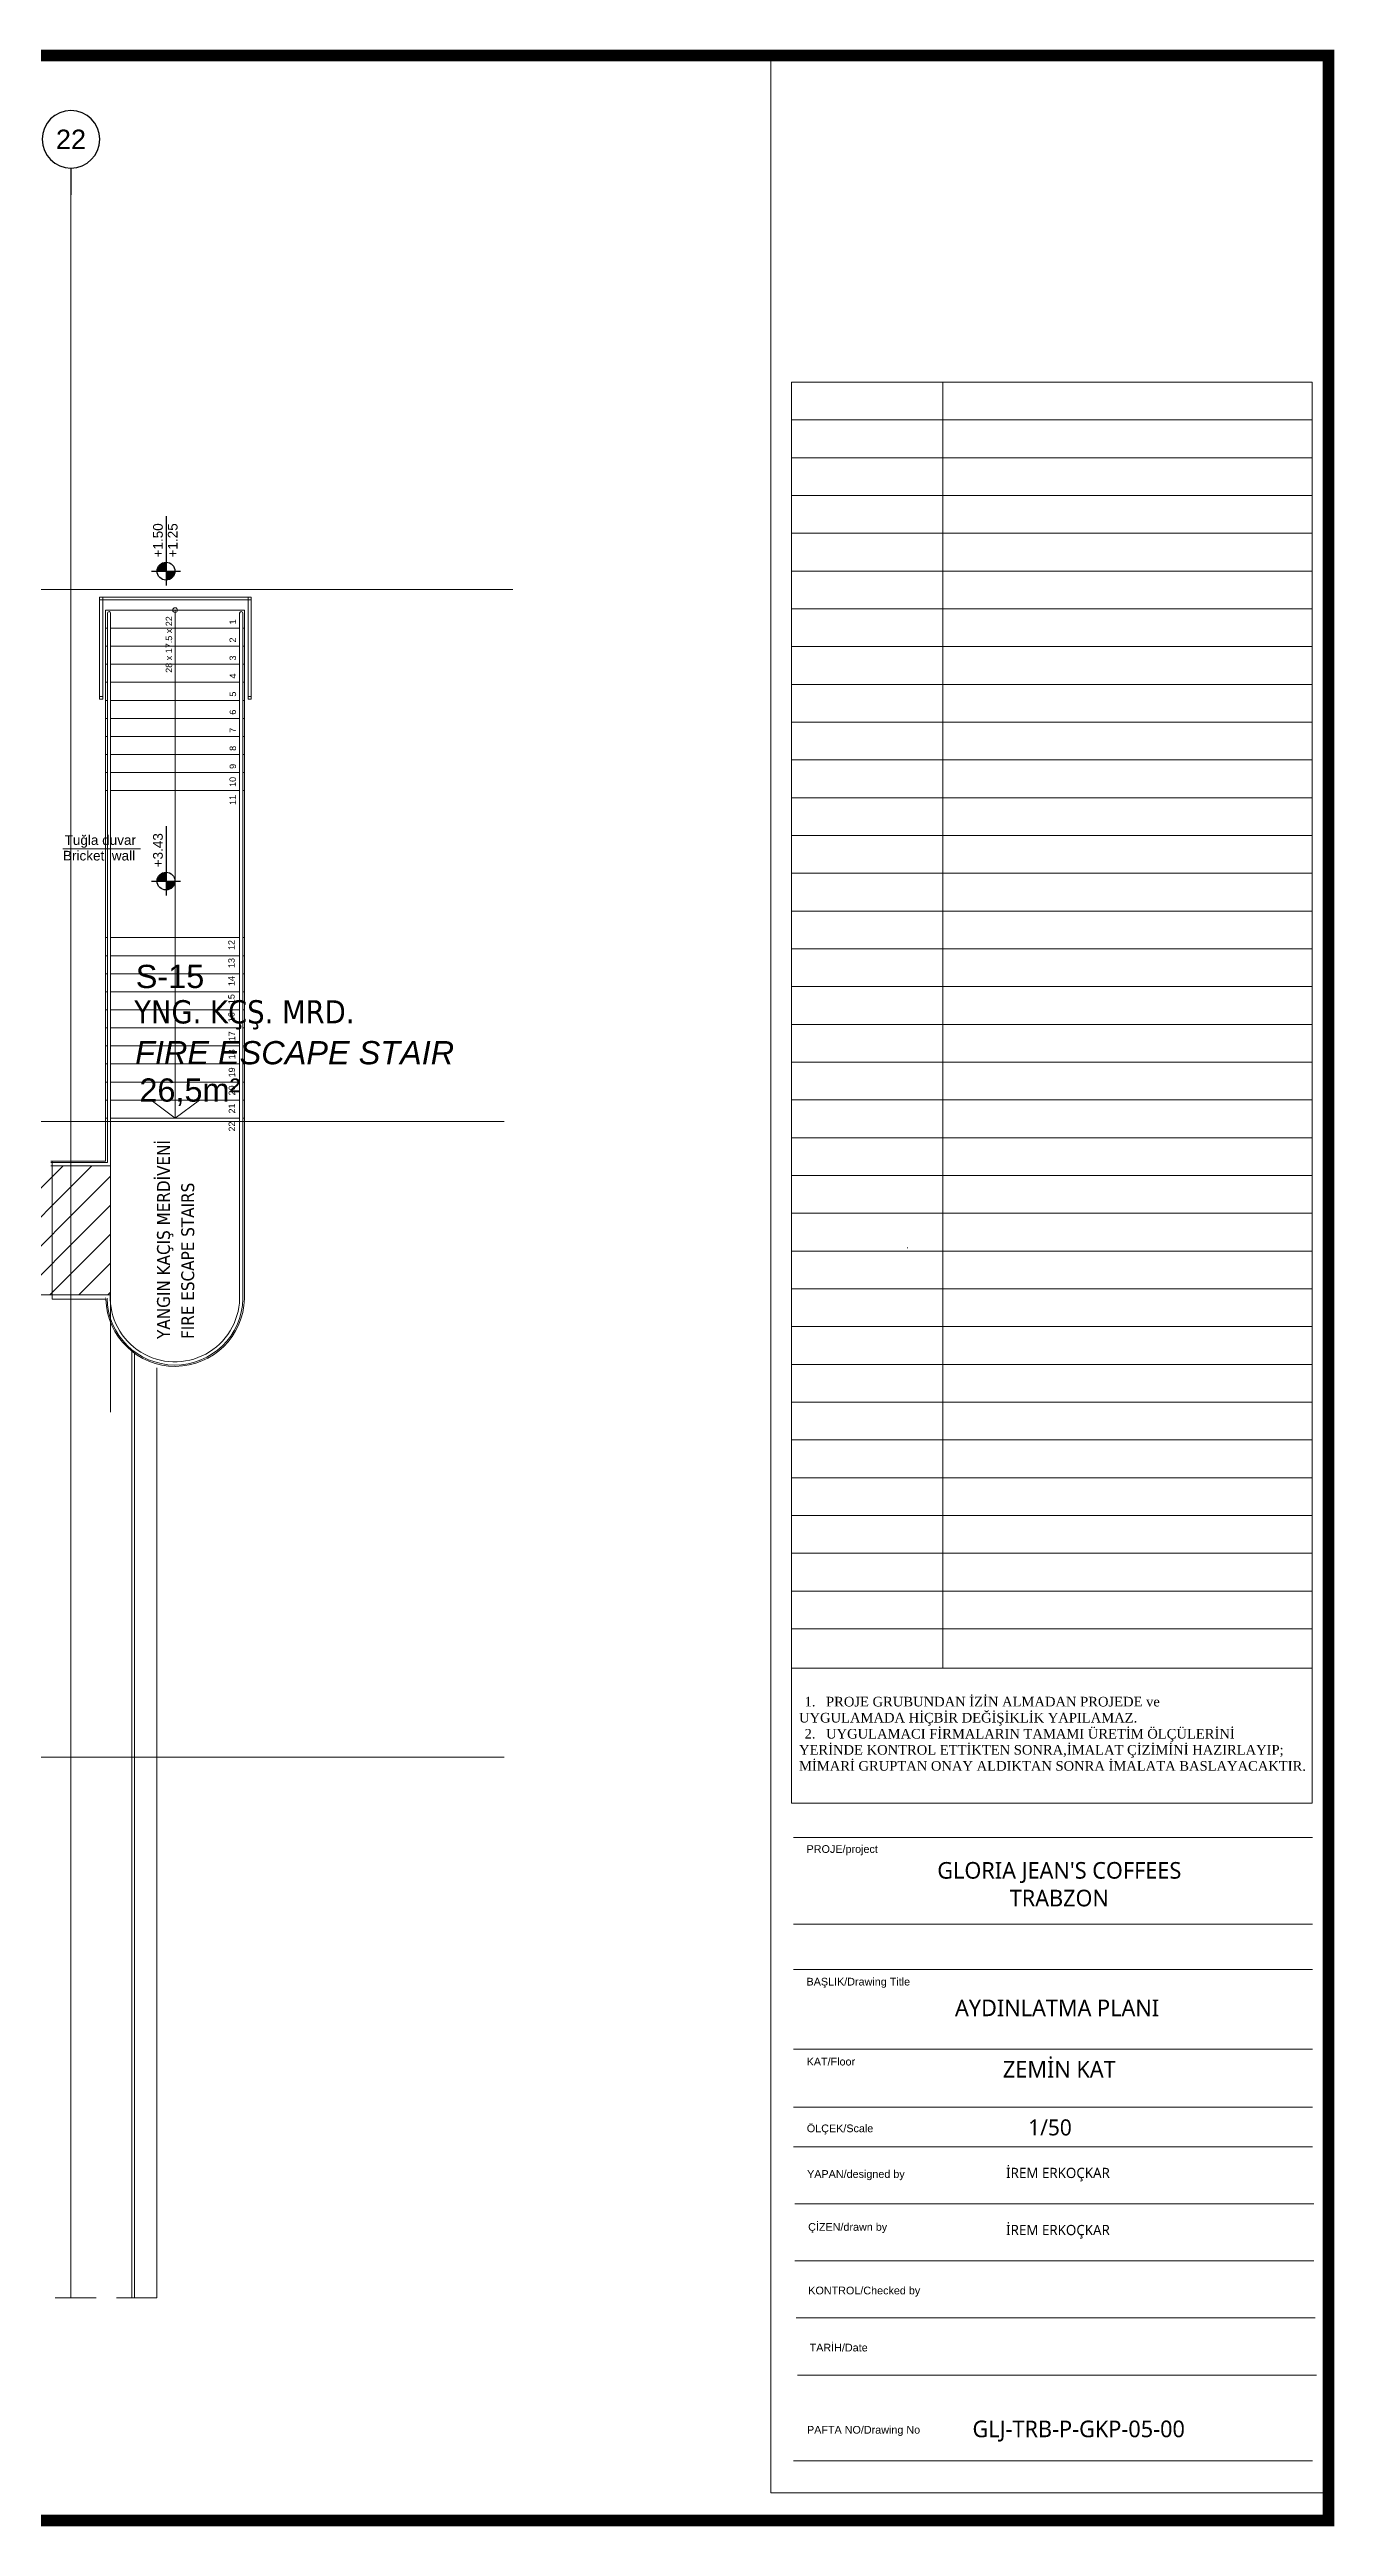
# Model space of a CAD drawing. Header units: millimetres. Extents: x -24 to 530668, y -246875 to -2983.
# Drawn here: x 266795 to 268786, y -116827 to -112985 of the extents above; entities that cross this region are included whole.
import ezdxf
from ezdxf.enums import TextEntityAlignment as Align

# ---------------------------------------------------------------- set-up
doc = ezdxf.new("R2010")
doc.units = ezdxf.units.MM
doc.linetypes.add('DASHED2', pattern=[9.525, 6.35, -3.175])
doc.layers.get('0').update_dxf_attribs({"lineweight": 20})
doc.layers.add('a_grid_label', color=9, linetype='Continuous')
doc.layers.add('a_level_plan_1_1', color=7, linetype='Continuous')
for name, color, linetype, lineweight in [('t_antet', 24, 'Continuous', 20), ('t_tarama', 253, 'Continuous', 5), ('t_yazı', 23, 'Continuous', 25), ('ölçü', 251, 'Continuous', 5)]:
    doc.layers.add(name, color=color, linetype=linetype, lineweight=lineweight)
doc.styles.add('ARIALT', font='arial.ttf', dxfattribs={"height": 10})
doc.styles.get("Standard").update_dxf_attribs({"font": 'times.ttf', "height": 12})
doc.styles.add('style1', font='arial.ttf', dxfattribs={"height": 20})
doc.styles.add('txt_tur_1', font='arial.ttf', dxfattribs={"height": 1.5})
doc.styles.add('txt_tur_100', font='arial.ttf', dxfattribs={"height": 150})
doc.styles.add('türkçe', font='arial.ttf')

# ---------------------------------------------------------------- blocks, each defined once
blk = doc.blocks.new('a_level_plan')
at = {"layer": 'a_level_plan_1_1'}
h = blk.add_hatch(color=256, dxfattribs=at)
h.paths.add_polyline_path([(1.38, 0, 0.414214), (0, 1.38), (0, 0)])
h.paths.add_polyline_path([(-1.38, 0, 0.414214), (0, -1.38), (0, 0)])
for p, q in [((8.52, 0), (-2.24, 0)), ((0, 2.24), (0, -2.24))]:
    blk.add_line(p, q, dxfattribs=at)
blk.add_circle((0, 0), 1.38, dxfattribs=at)
at = {"layer": 'a_level_plan_1_1', "style": 'txt_tur_1'}
for p in [(2.13, 0.5), (2.13, -1.78)]:
    blk.add_attdef('±0.00', p, '', height=1.5, dxfattribs=at)
blk = doc.blocks.new('a_grid label')
at = {"layer": 'a_grid_label'}
blk.add_line((0, 4.14), (0, 0), dxfattribs=at)
blk.add_circle((0, 8.6), 4.46, dxfattribs=at)
at = {"layer": 'a_grid_label', "style": 'txt_tur_1'}
blk.add_attdef('A1', text='', height=3, dxfattribs=at).set_placement((0, 7.25), align=Align.CENTER)
blk = doc.blocks.new('aydınlatma sd')
at = {"layer": 't_tarama'}
h = blk.add_hatch(dxfattribs=at)
h.set_pattern_fill('ANSI31', color=256, scale=10)
h.set_pattern_definition([(45, (232091.11, -128561.967), (-22.45064, 22.45064), [])])
h.paths.add_polyline_path([(259201.45, -115229.47), (259629.81, -115229.47), (259629.81, -115824.74), (260966.22, -115822.94), (260966.22, -115147.31), (260819.81, -115147.01), (260819.81, -115067.43), (260836.34, -115067.43), (260834.03, -114869.92), (261025.34, -114867.43), (261023.03, -114305.73), (261377.57, -114306.18), (261377.57, -114505.96), (261251.85, -114505.96), (261251.85, -115379.43), (261251.85, -116013.19), (259201.45, -116013.19)])
h = blk.add_hatch(dxfattribs=at)
h.set_pattern_fill('ANSI31', color=256, scale=10)
h.set_pattern_definition([(45, (232091.11, -128561.967), (-22.45064, 22.45064), [])])
h.paths.add_polyline_path([(259201.45, -115229.47), (259629.81, -115229.47), (259629.81, -115824.74), (260966.22, -115822.94), (260966.22, -115147.31), (260819.81, -115147.01), (260819.81, -115067.43), (260836.34, -115067.43), (260834.03, -114869.92), (261025.34, -114867.43), (261023.03, -114305.73), (261377.57, -114306.18), (261377.57, -114505.96), (261251.85, -114505.96), (261251.85, -115379.43), (261251.85, -116013.19), (259201.45, -116013.19)])
for p, q in [((261316.11, -116061.97, -17966.19), (261316.11, -112799.7, -17966.19)), ((258733.1, -113411.97, -17966.19), (262000.89, -113411.97, -17966.19)), ((261369.72, -113443.97, -17818.27), (261369.72, -114298.96, -17966.19)), ((261369.72, -113443.97, -17620.77), (261585.07, -113443.97, -17556.32)), ((261372.57, -113448.81, -17817.12), (261372.57, -114300.96, -17966.19)), ((261377.57, -113448.81, -17817.12), (261377.57, -114305.96, -17966.19)), ((261477.4, -113443.97, -17588.54), (261477.58, -114231.97, -17965.56)), ((261577.57, -113448.81, -17752.67), (261577.57, -114513.33, -17900.32)), ((261582.57, -113448.81, -17752.67), (261582.65, -114513.27, -17901.57)), ((261585.07, -113443.97, -17820.57), (261585.07, -114512.84, -17967.19)), ((261369.72, -113471.97, -17685.4), (261372.57, -113471.97, -17684.55)), ((261377.57, -113471.97, -17683.06), (261577.57, -113471.97, -17623.2)), ((261582.57, -113471.97, -17621.71), (261585.07, -113471.97, -17620.96)), ((261369.72, -113499.97, -17750.04), (261372.57, -113499.97, -17749.19)), ((261369.72, -113527.97, -17814.68), (261372.57, -113527.97, -17813.83)), ((261377.57, -113499.97, -17747.7), (261577.57, -113499.97, -17687.84)), ((261377.57, -113527.97, -17812.33), (261577.57, -113527.97, -17752.48)), ((261582.57, -113499.97, -17686.34), (261585.07, -113499.97, -17685.6)), ((261582.58, -113527.97, -17750.98), (261585.07, -113527.97, -17750.24)), ((261369.72, -113555.97, -17814.63), (261372.57, -113555.97, -17814.66)), ((261377.57, -113555.97, -17814.72), (261577.57, -113555.97, -17817.12)), ((261582.58, -113555.97, -17817.18), (261585.07, -113555.97, -17817.21)), ((261369.72, -113583.97, -17814.63), (261372.57, -113583.97, -17814.66)), ((261377.57, -113583.97, -17814.72), (261577.57, -113583.97, -17817.12)), ((261582.58, -113583.97, -17817.18), (261585.07, -113583.97, -17817.21)), ((261369.72, -113611.97, -17814.63), (261372.57, -113611.97, -17814.67)), ((261369.72, -113639.97, -17814.63), (261372.57, -113639.97, -17814.67)), ((261377.57, -113611.97, -17814.73), (261577.57, -113611.97, -17817.12)), ((261377.57, -113639.97, -17814.73), (261577.57, -113639.97, -17817.12)), ((261582.58, -113611.97, -17817.18), (261585.07, -113611.97, -17817.21)), ((261582.58, -113639.97, -17817.18), (261585.07, -113639.97, -17817.21)), ((261369.72, -113667.97, -17814.64), (261372.57, -113667.97, -17814.67)), ((261377.57, -113667.97, -17814.73), (261577.57, -113667.97, -17817.12)), ((261582.59, -113667.97, -17817.18), (261585.07, -113667.97, -17817.21)), ((261369.72, -113695.97, -17814.64), (261372.57, -113695.97, -17814.67)), ((261377.57, -113695.97, -17814.73), (261577.57, -113695.97, -17817.12)), ((261582.59, -113695.97, -17817.18), (261585.07, -113695.97, -17817.21)), ((261369.72, -113723.97, -17814.64), (261372.57, -113723.97, -17814.67)), ((261377.57, -113723.97, -17814.73), (261577.57, -113723.97, -17817.12)), ((261582.59, -113723.97, -17817.18), (261585.07, -113723.97, -17817.21)), ((261303.24, -113814.42, -17966.19), (261423.8, -113814.42, -17966.19)), ((261369.74, -113951.97, -17966.17), (261372.57, -113951.97, -17966.2)), ((261369.74, -113979.97, -17966.17), (261372.57, -113979.97, -17966.2)), ((261377.57, -113951.97, -17966.26), (261577.57, -113951.97, -17968.63)), ((261377.57, -113979.97, -17966.26), (261577.57, -113979.97, -17968.63)), ((261582.61, -113951.97, -17968.69), (261585.07, -113951.97, -17968.72)), ((261582.61, -113979.97, -17968.69), (261585.07, -113979.97, -17968.72)), ((261369.74, -114007.97, -17966.17), (261372.57, -114007.97, -17966.2)), ((261377.57, -114007.97, -17966.26), (261577.57, -114007.97, -17968.63)), ((261582.61, -114007.97, -17968.69), (261585.07, -114007.97, -17968.72)), ((261369.74, -114035.97, -17966.17), (261372.57, -114035.97, -17966.2)), ((261369.75, -114063.97, -17966.17), (261372.57, -114063.97, -17966.2)), ((261377.57, -114035.97, -17966.26), (261577.57, -114035.97, -17968.63)), ((261377.57, -114063.97, -17966.26), (261577.57, -114063.97, -17968.63)), ((261582.61, -114035.97, -17968.69), (261585.07, -114035.97, -17968.72)), ((261582.61, -114063.97, -17968.69), (261585.07, -114063.97, -17968.72)), ((261369.76, -114091.97, -17966.17), (261372.57, -114091.97, -17966.21)), ((261377.57, -114091.97, -17966.27), (261577.57, -114091.97, -17968.63)), ((261582.62, -114091.97, -17968.69), (261585.07, -114091.97, -17968.72)), ((261369.72, -114119.97, -17966.17), (261372.57, -114119.97, -17966.2)), ((261377.57, -114119.97, -17966.26), (261577.57, -114119.97, -17968.63)), ((261582.62, -114119.97, -17968.69), (261585.07, -114119.97, -17968.72)), ((261369.83, -114175.97, -17966.19), (261372.57, -114175.97, -17966.22)), ((261369.84, -114147.97, -17966.19), (261372.57, -114147.97, -17965.38)), ((261377.57, -114147.97, -17963.88), (261577.57, -114147.97, -17903.99)), ((261377.57, -114175.97, -17966.28), (261577.57, -114175.97, -17968.63)), ((261582.62, -114147.97, -17902.48), (261585.07, -114147.97, -17901.75)), ((261582.62, -114175.97, -17968.69), (261585.07, -114175.97, -17968.72)), ((261369.72, -114203.97, -17966.18), (261372.57, -114203.97, -17966.21)), ((261377.57, -114203.97, -17966.27), (261577.57, -114203.97, -17968.63)), ((261477.4, -114231.97, -17981.35), (261440.16, -114203.95, -17981.35)), ((261477.4, -114231.97, -17981.35), (261515.15, -114204.27, -17998.3)), ((261582.62, -114203.97, -17968.69), (261585.07, -114203.97, -17968.72)), ((258719.72, -114236.97, -17966.19), (261987.51, -114236.97, -17966.19)), ((261369.72, -114231.97, -17966.18), (261372.57, -114231.97, -17966.21)), ((261377.57, -114231.97, -17966.27), (261577.57, -114231.97, -17968.63)), ((261582.63, -114231.97, -17968.69), (261585.07, -114231.97, -17968.72)), ((261285.11, -114298.96, -17966.19), (261369.72, -114298.96, -17966.19)), ((261377.57, -114305.96, -17966.19), (261377.57, -114688.24, -17966.19)), ((261251.85, -114505.96, -17965.55), (261376.93, -114505.96, -17967.47)), ((261251.85, -114505.96, 0.64), (261376.93, -114505.96, -1.29)), ((261410.55, -114593.5, -17966.19), (261410.55, -116061.97, -17966.19)), ((261414.55, -114596.54, -17966.19), (261414.55, -116061.97, -17966.19)), ((261449.37, -116061.97, -17966.3), (261449.37, -114619.28, -17967.5)), ((258719.72, -115222.97, -17966.19), (261987.51, -115222.97, -17966.19))]:
    blk.add_line(p, q, dxfattribs=at)
at = {"layer": 't_tarama', "linetype": 'DASHED2', "ltscale": 10}
blk.add_line((258719.72, -116061.97, -17966.19), (261449.37, -116061.97, -17966.19), dxfattribs=at)
at = {"layer": 't_tarama', "elevation": 0}
blk.add_lwpolyline([(261286.83, -114512.96), (261370.13, -114512.96, 0.9720894), (261585.07, -114512.03), (261585.07, -113443.97), (261369.72, -113443.97), (261369.72, -114298.96), (261286.83, -114298.96)], format="xyb", close=True, dxfattribs=at)
at = {"layer": 't_tarama', "extrusion": (-0.012274, 6.86083e-16, 0.999925), "elevation": -20813.62}
for points in [[(261129.54, -113423.97), (261129.54, -113427.97), (261124.54, -113427.97), (261124.54, -113423.97)], [(261359.87, -113423.97), (261359.87, -113427.97), (261354.87, -113427.97), (261354.87, -113423.97)], [(261129.54, -113577.97), (261129.54, -113581.97), (261124.54, -113581.97), (261124.54, -113577.97)], [(261359.87, -113577.97), (261359.87, -113581.97), (261354.87, -113581.97), (261354.87, -113577.97)]]:
    blk.add_lwpolyline(points, close=True, dxfattribs=at)
at = {"layer": 't_tarama'}
for points, elevation in [([(261360.35, -113427.97), (261360.35, -113577.97)], -17606.9), ([(261365.34, -113427.97), (261365.34, -113577.97)], -17606.84), ([(261590.65, -113427.97), (261590.65, -113577.97)], -17604.08), ([(261595.65, -113427.97), (261595.65, -113577.97)], -17604.01), ([(261365.34, -113577.97), (261360.35, -113577.97)], -17606.84), ([(261595.65, -113577.97), (261590.65, -113577.97)], -17604.01), ([(261372.57, -114300.96), (261285.11, -114300.96)], -17966.19), ([(261377.57, -114305.96), (261285.11, -114305.96)], -17966.19)]:
    blk.add_lwpolyline(points, dxfattribs=dict(at, elevation=elevation))
at = {"layer": 't_tarama', "extrusion": (-0.012274, 1.76617e-15, 0.999925), "elevation": -20813.62}
for points in [[(261129.54, -113423.97), (261354.87, -113423.97)], [(261129.54, -113427.97), (261354.87, -113427.97)]]:
    blk.add_lwpolyline(points, dxfattribs=at)
at = {"layer": 't_tarama'}
blk.add_circle((261477.57, -113443.97, -17588.49), 3.7, dxfattribs=at)
for centre, radius, start, end in [((261375.07, -113448.81, -17817.12), 2.5, 0, 179.97619), ((261580.07, -113448.81, -17752.67), 2.5, 0, 179.97619), ((261569.8, -114512.96, -17967.47), 200, 179.42124, 179.42703), ((261477.59, -114509.45, -17967.26), 107.51, 181.8683, 358.62493), ((261477.29, -114512.64, -17835.41), 105.36, 179.65137, 179.66895), ((261477.34, -114509.63, -17704.62), 105.33, 180.71957, 358.70675), ((261477.23, -114509.6, -17968.75), 100.37, 177.92034, 358.60841)]:
    blk.add_arc(centre, radius, start, end, dxfattribs=at)
ref = blk.add_blockref('a_grid label', (261316.11, -112799.7, -17966.19), dxfattribs=dict(at, xscale=-9.99999999999418, yscale=9.99999999999418, zscale=10))
ref.add_attrib('A1', '22', dxfattribs={"layer": 'a_grid_label', "height": 30, "style": 'txt_tur_1'}).set_placement((261316.11, -112728.7, -17966.19), align=Align.CENTER)
ref = blk.add_blockref('a_level_plan', (261463.45, -113383.61, -17966.19), dxfattribs=dict(at, xscale=10, yscale=10, zscale=10, rotation=90))
ref.add_attrib('±0.00', '+1.50', (261458.4, -113362.3, -17966.19), dxfattribs={"layer": 'a_level_plan_1_1', "height": 15, "rotation": 90, "style": 'txt_tur_1'})
ref.add_attrib('±0.00', '+1.25', (261481.27, -113362.3, -17966.19), dxfattribs={"layer": 'a_level_plan_1_1', "height": 15, "rotation": 90, "style": 'txt_tur_1'})
ref = blk.add_blockref('a_level_plan', (261463.45, -113864.27, -17966.19), dxfattribs=dict(at, xscale=10, yscale=10, zscale=10, rotation=90))
ref.add_attrib('±0.00', '+3.43', (261458.4, -113842.96, -17966.19), dxfattribs={"layer": 'a_level_plan_1_1', "height": 15, "rotation": 90, "style": 'txt_tur_1'})
for s, rotation, style, p in [('28 x 17.5 x 22', 90, 'txt_tur_100', (261472.89, -113541.19, -17717.82)), ('2', 91.25277, 'style1', (261571.98, -113494.1, -17966.19)), ('1', 91.25277, 'style1', (261571.95, -113466.1, -17966.19)), ('3', 91.25277, 'style1', (261572.01, -113522.1, -17966.19)), ('4', 91.25277, 'style1', (261572.1, -113550.1, -17966.19)), ('6', 91.25277, 'style1', (261572.16, -113606.1, -17966.19)), ('5', 91.25277, 'style1', (261572.13, -113578.1, -17966.19)), ('7', 91.25277, 'style1', (261572.13, -113634.1, -17966.19)), ('8', 91.25277, 'style1', (261572.1, -113662.1, -17966.19)), ('10', 91.25277, 'style1', (261572.05, -113718.1, -17966.19)), ('9', 91.25277, 'style1', (261572.08, -113690.1, -17966.19)), ('11', 91.25277, 'style1', (261572.02, -113746.1, -17966.19)), ('13', 91.25277, 'style1', (261570.06, -113999.05, -17989.37)), ('12', 91.25277, 'style1', (261570.08, -113971.05, -17989.37)), ('14', 91.25277, 'style1', (261570.03, -114027.05, -17989.37)), ('15', 91.25277, 'style1', (261570, -114055.05, -17989.37)), ('16', 91.25277, 'style1', (261570, -114083.05, -17989.36)), ('17', 91.25277, 'style1', (261570.79, -114112.64, -17966.19)), ('18', 91.25277, 'style1', (261570.77, -114140.64, -17966.19)), ('20', 91.25277, 'style1', (261570.71, -114196.64, -17966.19)), ('19', 91.25277, 'style1', (261570.74, -114168.64, -17966.19)), ('21', 91.25277, 'style1', (261570.68, -114224.64, -17966.19)), ('22', 91.25277, 'style1', (261570.65, -114252.64, -17966.19))]:
    blk.add_text(s, height=10, rotation=rotation, dxfattribs=dict(at, style=style)).set_placement(p)
at = {"layer": 't_tarama', "style": 'türkçe'}
for s, p in [('S-15', (261416.51, -114030.15, -10779.72)), ('26,5m²', (261422.18, -114206.36, -10779.72))]:
    blk.add_text(s, height=36, dxfattribs=at).set_placement(p)
at = {"layer": 't_tarama', "char_height": 15, "width": 566.9881, "attachment_point": 3, "rotation": 0.01287, "style": 'txt_tur_100'}
for s, insert in [('Tu{\\fArial|b0|i0|c162|p34;ğla} duvar', (261416.88, -113793.12, -17966.19)), ('Bricket  wall', (261415.5, -113817.3, -17966.19))]:
    blk.add_mtext(s, dxfattribs=dict(at, insert=insert))
at = {"layer": 't_tarama', "char_height": 36, "width": 1839.8784, "attachment_point": 1, "style": 'türkçe'}
for s, insert in [('{\\fTahoma|b0|i0|c162|p34;YNG. KÇŞ. MRD.}', (261414.15, -114049.05, -10779.72)), ('{\\fArial|b0|i1|c162|p34;FIRE ESCAPE STAIR}', (261415.52, -114112.45, -10779.72))]:
    blk.add_mtext(s, dxfattribs=dict(at, insert=insert))
at = {"layer": 't_tarama', "char_height": 20, "width": 672.5203, "attachment_point": 1, "rotation": 90}
for s, insert in [('{\\fTahoma|b0|i0|c162|p34;YANGIN KAÇIŞ MERDİVENİ}', (261449.5, -114574.48, -17966.19)), ('{\\fTahoma|b0|i0|c162|p34;FIRE ESCAPE STAIRS}', (261487.07, -114574.48, -17966.19))]:
    blk.add_mtext(s, dxfattribs=dict(at, insert=insert))
at = {"layer": 't_tarama', "style": 'txt_tur_1'}
for tag, p in [('19S', (258692.48, -113427.38, -17966.19)), ('20T', (258679.1, -114252.38, -17966.19)), ('21U', (258679.1, -115238.38, -17966.19)), ('22V', (258679.1, -116077.38, -17966.19))]:
    blk.add_attdef(tag, text='', height=30, dxfattribs=at).set_placement(p, align=Align.CENTER)

msp = doc.modelspace()

# ---------------------------------------------------------------- linework, layer by layer
at = {"color": 252}
for p, q in [((267912.688, -112994.369, 0), (267912.688, -116774.714, 0)), ((268777.154, -112994.369, 0), (268777.154, -116774.714, 0)), ((267912.688, -116774.714, 0), (268777.154, -116774.714, 0))]:
    msp.add_line(p, q, dxfattribs=at)
at = {"color": 250}
for p, q in [((268179.259, -113501.078, 0), (268179.259, -115495.821, 0)), ((267944.735, -113559.672, 0), (268751.952, -113559.672, 0)), ((267944.735, -113618.267, 0), (268751.952, -113618.267, 0)), ((267944.735, -113676.862, 0), (268751.952, -113676.862, 0)), ((267944.735, -113735.457, 0), (268751.952, -113735.457, 0)), ((267944.735, -113794.052, 0), (268751.952, -113794.052, 0)), ((267944.735, -113852.647, 0), (268751.952, -113852.647, 0)), ((267944.735, -113911.242, 0), (268751.952, -113911.242, 0)), ((267944.735, -113969.837, 0), (268751.952, -113969.837, 0)), ((267944.735, -114028.432, 0), (268751.952, -114028.432, 0)), ((267944.735, -114087.027, 0), (268751.952, -114087.027, 0)), ((267944.735, -114145.622, 0), (268751.952, -114145.622, 0)), ((267944.735, -114204.217, 0), (268751.952, -114204.217, 0)), ((267944.735, -114262.812, 0), (268751.952, -114262.812, 0)), ((267944.735, -114321.407, 0), (268751.952, -114321.407, 0)), ((267944.735, -114380.002, 0), (268751.952, -114380.002, 0)), ((267944.735, -114438.597, 0), (268751.952, -114438.597, 0)), ((267944.735, -114497.192, 0), (268751.952, -114497.192, 0)), ((267944.735, -114555.787, 0), (268751.952, -114555.787, 0)), ((267944.735, -114614.382, 0), (268751.952, -114614.382, 0)), ((267944.735, -114672.977, 0), (268751.952, -114672.977, 0)), ((267944.735, -114731.572, 0), (268751.952, -114731.572, 0)), ((267944.735, -114790.167, 0), (268751.952, -114790.167, 0)), ((267944.735, -114848.762, 0), (268751.952, -114848.762, 0)), ((267944.735, -114907.357, 0), (268751.952, -114907.357, 0)), ((267944.735, -114965.952, 0), (268751.952, -114965.952, 0)), ((267944.735, -115024.547, 0), (268751.952, -115024.547, 0)), ((267944.735, -115083.142, 0), (268751.952, -115083.142, 0)), ((267944.735, -115141.737, 0), (268751.952, -115141.737, 0)), ((267944.735, -115200.331, 0), (268751.952, -115200.331, 0)), ((267944.735, -115258.926, 0), (268751.952, -115258.926, 0)), ((267944.735, -115317.521, 0), (268751.952, -115317.521, 0)), ((267944.735, -115376.385, 0), (268751.952, -115376.385, 0)), ((267944.735, -115434.98, 0), (268751.952, -115434.98, 0)), ((268752.185, -115758.655, 0), (267947.752, -115758.655, 0)), ((267947.752, -115892.862, 0), (268752.185, -115892.862, 0)), ((268752.185, -115962.918, 0), (267947.752, -115962.918, 0)), ((268752.185, -116086.729, 0), (267947.752, -116086.729, 0)), ((268752.185, -116176.8, 0), (267947.752, -116176.8, 0)), ((268752.185, -116237.997, 0), (267947.752, -116237.997, 0)), ((268754.257, -116326.538, 0), (267949.823, -116326.538, 0)), ((268754.257, -116415.08, 0), (267949.823, -116415.08, 0)), ((268756.328, -116503.622, 0), (267951.895, -116503.622, 0)), ((268758.4, -116592.163, 0), (267953.966, -116592.163, 0)), ((268752.185, -116725.316, 0), (267947.752, -116725.316, 0))]:
    msp.add_line(p, q, dxfattribs=at)
at = {"color": 252, "const_width": 18.492, "elevation": 0}
msp.add_lwpolyline([(263386.94, -116817.809), (263386.94, -112994.369), (268777.154, -112994.369), (268777.154, -116817.809)], close=True, dxfattribs=at)
at = {"color": 250, "elevation": 0}
for points in [[(267944.735, -113501.078), (268751.952, -113501.078)], [(267944.735, -113501.078), (267944.735, -115705.099), (268751.952, -115705.099), (268751.952, -113501.078)], [(268751.952, -115495.821), (267944.735, -115495.821)]]:
    msp.add_lwpolyline(points, dxfattribs=at)
at = {"layer": 'ölçü', "elevation": 0}
msp.add_lwpolyline([(268123.928, -114843.951), (268124.928, -114843.951)], dxfattribs=at)

# ---------------------------------------------------------------- block references
at = {"layer": 'ölçü'}
msp.add_blockref('aydınlatma sd', (5511.652, -410.653), dxfattribs=at)

# ---------------------------------------------------------------- texts
at = {"color": 250, "insert": (267956.391, -115597.678, 0), "char_height": 14.94846, "width": 1027.79919, "attachment_point": 4}
msp.add_mtext('\\pi-33.306,l41.912,t41.912;1.^IPROJE GRUBUNDAN İZİN ALMADAN PROJEDE ve \\P\\pi0,l0;UYGULAMADA HİÇBİR DEĞİŞİKLİK YAPILAMAZ.\\P\\pi-33.306,l41.912;2.^IUYGULAMACI FİRMALARIN TAMAMI ÜRETİM ÖLÇÜLERİNİ \\P\\pi0,l0;YERİNDE KONTROL ETTİKTEN SONRA,İMALAT ÇİZİMİNİ HAZIRLAYIP;\\PMİMARİ GRUPTAN ONAY ALDIKTAN SONRA İMALATA BASLAYACAKTIR.', dxfattribs=at)
at = {"color": 7}
for s, insert, char_height, width, attachment_point in [("{\\fLucida Sans Unicode|b0|i0|c162|p34;GLORIA JEAN'S COFFEES\\PTRABZON}", (268359.886, -115831.033, 0), 25.77586, 621.92986, 5), ('{\\fLucida Sans Unicode|b0|i0|c162|p34;ZEMİN KAT}', (268359.886, -116117.878, 0), 25.77586, 621.92986, 5), ('{\\fLucida Sans Unicode|b0|i0|c162|p34;1/50}', (268345.448, -116208.236, 0), 24.82819, 462.99057, 5), ('{\\fLucida Sans Unicode|b0|i0|c162|p34;İREM ERKOÇKAR}', (268277.373, -116281.345, 0), 15.89004, 607.75366, 4), ('{\\fLucida Sans Unicode|b0|i0|c162|p34;İREM ERKOÇKAR}', (268277.373, -116369.94, 0), 15.89004, 607.75366, 4)]:
    msp.add_mtext(s, dxfattribs=dict(at, insert=insert, char_height=char_height, width=width, attachment_point=attachment_point))
at = {"layer": 't_antet', "char_height": 25.77586, "width": 621.92986, "attachment_point": 5}
for s, insert in [('{\\fLucida Sans Unicode|b0|i0|c162|p34;AYDINLATMA PLANI}', (268356.427, -116022.697, 0)), ('{\\fLucida Sans Unicode|b0|i0|c162|p34;GLJ-TRB-P-GKP-05-00}', (268389.918, -116679.158, 0))]:
    msp.add_mtext(s, dxfattribs=dict(at, insert=insert))
at = {"layer": 't_yazı', "style": 'ARIALT'}
msp.add_text('PAFTA NO/Drawing No', height=11.95631, dxfattribs=at).set_placement((268056.456, -116677.109, 0), align=Align.MIDDLE_CENTER)
for s, insert, char_height, width, attachment_point in [('PROJE/project', (268023.346, -115770.352, 0), 11.95631, 222.38623, 2), ('BAŞLIK/Drawing Title', (268048.296, -115976.021, 0), 11.95631, 222.38623, 2), ('KAT/Floor', (268005.794, -116100.041, 0), 11.9563, 222.38623, 2), ('ÖLÇEK/Scale', (268020.027, -116203.592, 0), 11.95631, 80.76714, 2), ('YAPAN/designed by', (268044.571, -116274.398, 0), 11.95631, 222.38623, 2), ('ÇİZEN/drawn by', (268031.778, -116356.463, 0), 11.95631, 222.38623, 2), ('KONTROL/Checked by', (267970.735, -116455.072, 0), 11.95631, 199.78729, 1), ('TARİH/Date', (267972.806, -116543.614, 0), 11.9563, 199.78729, 1)]:
    msp.add_mtext(s, dxfattribs=dict(at, insert=insert, char_height=char_height, width=width, attachment_point=attachment_point))

doc.saveas('drawing.dxf')
